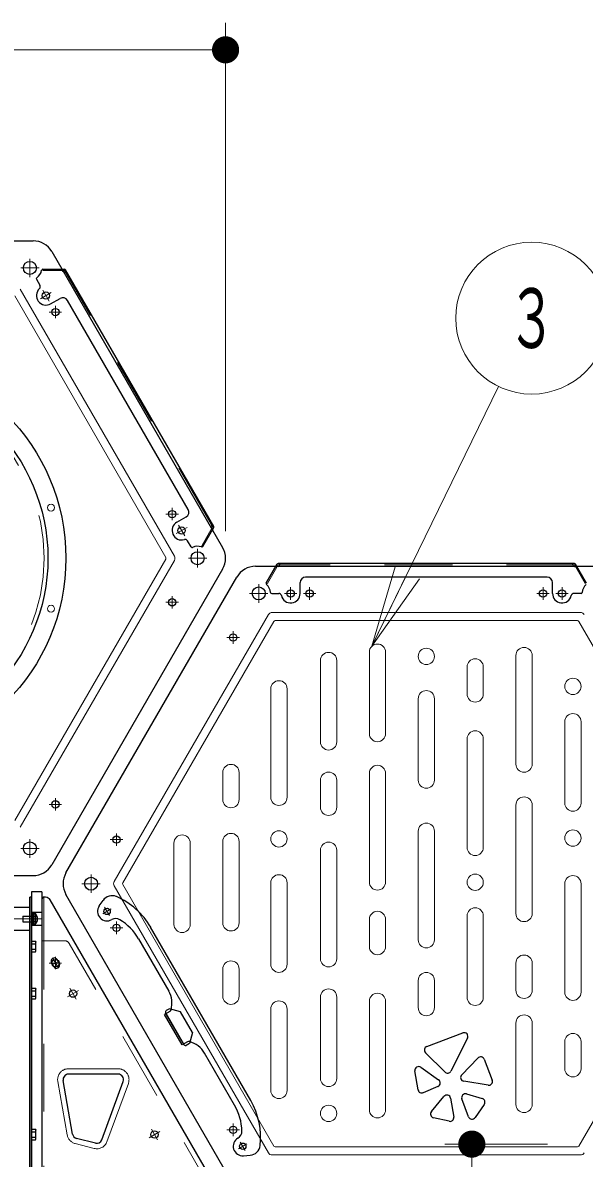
# Model space of a CAD drawing. Units: millimetres on the paper, scale 1:50. Extents: x -385 to 840, y 0 to 267.
# Drawn here: x 130.32 to 151.02, y 184.68 to 226.54 of the extents above; entities that cross this region are included whole.
import ezdxf
from ezdxf.enums import TextEntityAlignment as Align

# ---------------------------------------------------------------- set-up
doc = ezdxf.new("R2010")
doc.units = ezdxf.units.MM
doc.linetypes.add('USER1', pattern=[4.5, 2.5, -2])
doc.linetypes.add('USER2', pattern=[6, 3, -1, 1, -1])
doc.layers.add('1_50', color=7, linetype='Continuous', lineweight=25)
doc.styles.add('ＭＳ ゴシック', font='')
doc.styles.get('ＭＳ ゴシック').set_extended_font_data('MS Gothic')

# ---------------------------------------------------------------- blocks, each defined once
blk = doc.blocks.new('filled_dot')
at = {"color": 0, "linetype": 'Continuous', "lineweight": -2, "const_width": 1.25}
blk.add_lwpolyline([(-0.625, 0, 1), (0.625, 0, 1)], format="xyb", close=True, dxfattribs=at)

msp = doc.modelspace()

# ---------------------------------------------------------------- linework, layer by layer
at = {"layer": '1_50', "lineweight": 13}
for p, q in [((137.799, 207.804), (137.799, 226.544)), ((111.026, 225.544), (137.799, 225.544)), ((143.186, 203.564), (147.853, 213.138)), ((143.186, 203.564), (144.052, 206.48)), ((143.186, 203.564), (144.501, 206.261)), ((144.95, 206.042), (143.186, 203.564)), ((141.297, 200.033), (141.297, 203.033)), ((141.897, 200.033), (141.897, 203.033)), ((143.097, 200.34), (143.097, 203.34)), ((143.697, 200.34), (143.697, 203.34)), ((148.497, 199.216), (148.497, 203.216)), ((149.097, 199.216), (149.097, 203.216)), ((146.697, 201.797), (146.697, 202.797)), ((147.297, 201.797), (147.297, 202.797)), ((139.465, 197.989), (139.465, 201.989)), ((140.065, 197.989), (140.065, 201.989)), ((144.897, 198.623), (144.897, 201.623)), ((145.497, 198.623), (145.497, 201.623)), ((150.297, 197.778), (150.297, 200.778)), ((150.897, 197.778), (150.897, 200.778)), ((146.697, 196.142), (146.697, 200.142)), ((147.297, 196.142), (147.297, 200.142)), ((137.697, 197.904), (137.697, 198.904)), ((138.297, 197.904), (138.297, 198.904)), ((143.097, 194.869), (143.097, 198.869)), ((143.697, 194.869), (143.697, 198.869)), ((141.297, 197.62), (141.297, 198.62)), ((141.897, 197.62), (141.897, 198.62)), ((148.497, 193.705), (148.497, 197.705)), ((149.097, 193.705), (149.097, 197.705)), ((137.697, 193.361), (137.697, 196.361)), ((138.297, 193.361), (138.297, 196.361)), ((144.897, 192.74), (144.897, 196.74)), ((145.497, 192.74), (145.497, 196.74)), ((135.897, 193.304), (135.897, 196.304)), ((136.497, 193.304), (136.497, 196.304)), ((141.297, 192.038), (141.297, 196.038)), ((141.897, 192.038), (141.897, 196.038)), ((139.465, 191.837), (139.465, 194.837)), ((140.065, 191.837), (140.065, 194.837)), ((150.297, 190.804), (150.297, 194.804)), ((150.897, 190.804), (150.897, 194.804)), ((143.097, 192.487), (143.097, 193.487)), ((143.697, 192.487), (143.697, 193.487)), ((146.697, 190.617), (146.697, 193.617)), ((147.297, 190.617), (147.297, 193.617)), ((148.497, 190.876), (148.497, 191.876)), ((149.097, 190.876), (149.097, 191.876)), ((137.697, 190.657), (137.697, 191.657)), ((138.297, 190.657), (138.297, 191.657)), ((144.897, 190.236), (144.897, 191.236)), ((145.497, 190.236), (145.497, 191.236)), ((141.297, 187.626), (141.297, 190.626)), ((141.897, 187.626), (141.897, 190.626)), ((139.465, 187.183), (139.465, 190.183)), ((140.065, 187.183), (140.065, 190.183)), ((143.097, 186.469), (143.097, 190.469)), ((143.697, 186.469), (143.697, 190.469)), ((148.497, 186.669), (148.497, 189.669)), ((149.097, 186.669), (149.097, 189.669)), ((150.297, 187.984), (150.297, 188.984)), ((150.897, 187.984), (150.897, 188.984)), ((149.659, 185.204), (145.874, 185.204)), ((146.874, 167.104), (146.874, 185.204))]:
    msp.add_line(p, q, dxfattribs=at)
at = {"layer": '1_50', "color": 131}
for p, q in [((118.119, 218.504), (130.706, 218.504)), ((131.398, 218.104), (137.692, 207.204)), ((137.692, 206.404), (131.398, 195.504)), ((138.904, 206.504), (151.49, 206.504)), ((131.918, 195.204), (138.211, 206.104)), ((118.119, 195.104), (130.706, 195.104)), ((130.653, 194.504), (130.653, 171.104)), ((131.033, 194.504), (130.653, 194.504)), ((131.033, 194.504), (131.033, 171.104)), ((131.033, 194.244), (131.033, 171.364)), ((131.167, 194.304), (131.093, 194.304)), ((138.211, 183.504), (131.918, 194.404)), ((137.692, 183.204), (131.341, 194.204)), ((131.033, 193.744), (130.653, 193.744)), ((131.033, 193.264), (130.653, 193.264)), ((145.216, 188.805), (146.542, 189.302)), ((146.716, 189.107), (146.101, 187.899)), ((145.877, 187.864), (145.166, 188.575)), ((144.995, 188.038), (145.651, 187.575)), ((146.499, 187.759), (147.096, 188.377)), ((147.327, 188.331), (147.626, 187.563)), ((132.161, 185.576), (131.814, 187.548)), ((133.841, 187.783), (132.011, 187.783)), ((144.892, 187.207), (144.776, 187.901)), ((133.242, 185.363), (134.029, 187.514)), ((145.625, 187.332), (145.085, 187.101)), ((147.472, 187.374), (146.577, 187.524)), ((145.386, 186.405), (145.847, 186.961)), ((146.093, 186.895), (146.208, 186.204)), ((146.75, 186.215), (146.506, 186.87)), ((146.677, 187.053), (147.257, 186.885)), ((147.333, 186.671), (146.996, 186.185)), ((146.038, 186.045), (145.462, 186.179)), ((133.004, 185.238), (132.308, 185.417))]:
    msp.add_line(p, q, dxfattribs=at)
at = {"layer": '1_50', "linetype": 'USER2', "lineweight": 13}
for p, q in [((130.59, 217.844), (130.59, 217.164)), ((130.93, 217.504), (130.25, 217.504)), ((137.108, 206.804), (136.428, 206.804)), ((136.768, 207.144), (136.768, 206.464)), ((139.019, 205.844), (139.019, 205.164)), ((139.359, 205.504), (138.679, 205.504)), ((130.59, 196.444), (130.59, 195.764)), ((130.93, 196.104), (130.25, 196.104)), ((132.842, 195.144), (132.842, 194.464)), ((133.182, 194.804), (132.502, 194.804))]:
    msp.add_line(p, q, dxfattribs=at)
at = {"layer": '1_50', "color": 190}
for p, q in [((131.062, 217.454), (131.866, 217.454)), ((131.811, 217.378), (131.778, 217.434)), ((131.893, 217.356), (131.932, 217.379)), ((137.362, 207.974), (131.901, 217.434)), ((130.829, 217.09), (130.96, 216.864)), ((131.354, 216.181), (131.7, 216.381)), ((136.424, 208.6), (131.974, 216.308)), ((136.004, 208.127), (136.35, 208.327)), ((136.96, 207.238), (137.362, 207.934)), ((137.269, 207.924), (137.301, 207.868)), ((137.291, 208.006), (137.331, 208.029)), ((136.529, 207.218), (136.398, 207.444)), ((139.299, 205.888), (139.701, 206.584)), ((139.739, 206.498), (139.674, 206.498)), ((150.659, 206.604), (139.735, 206.604)), ((139.799, 206.558), (139.799, 206.604)), ((150.595, 206.558), (150.595, 206.604)), ((150.655, 206.498), (150.72, 206.498)), ((151.096, 205.888), (150.693, 206.584)), ((149.647, 206.104), (140.747, 206.104)), ((140.547, 205.504), (140.547, 205.904)), ((149.847, 205.504), (149.847, 205.904)), ((139.498, 205.504), (139.758, 205.504)), ((150.896, 205.504), (150.636, 205.504))]:
    msp.add_line(p, q, dxfattribs=at)
at = {"layer": '1_50', "color": 190, "linetype": 'USER1', "lineweight": 13}
for p, q in [((131.063, 217.408), (131.063, 217.454)), ((131.063, 217.408), (131.863, 217.408)), ((137.321, 207.954), (131.863, 217.408)), ((136.921, 207.261), (137.321, 207.954)), ((136.921, 207.261), (136.961, 207.238)), ((139.339, 205.865), (139.739, 206.558)), ((150.655, 206.558), (139.739, 206.558)), ((151.055, 205.865), (150.655, 206.558)), ((139.339, 205.865), (139.299, 205.888))]:
    msp.add_line(p, q, dxfattribs=at)
at = {"layer": '1_50', "color": 131, "lineweight": 13}
for p, q in [((130.03, 216.474), (135.596, 206.834)), ((130.232, 216.724), (135.913, 206.884)), ((135.596, 206.774), (130.03, 197.134)), ((135.913, 206.724), (130.232, 196.884)), ((133.696, 194.884), (139.377, 204.724)), ((139.516, 204.804), (150.878, 204.804)), ((134.014, 194.834), (139.579, 204.474)), ((139.631, 204.504), (150.763, 204.504)), ((150.815, 204.474), (156.38, 194.834)), ((139.377, 184.884), (133.696, 194.724)), ((139.579, 185.134), (134.014, 194.774)), ((156.38, 194.774), (150.815, 185.134)), ((150.763, 185.104), (139.631, 185.104)), ((150.878, 184.804), (139.516, 184.804))]:
    msp.add_line(p, q, dxfattribs=at)
at = {"layer": '1_50', "color": 2, "linetype": 'USER2', "lineweight": 13}
for p, q in [((131.378, 216.599), (130.98, 216.369)), ((131.064, 216.684), (131.294, 216.285)), ((131.529, 216.108), (131.529, 215.648)), ((131.299, 215.878), (131.759, 215.878)), ((135.829, 208.66), (135.829, 208.2)), ((135.599, 208.43), (136.059, 208.43)), ((136.378, 207.939), (135.98, 207.709)), ((136.064, 208.023), (136.294, 207.625)), ((140.197, 205.734), (140.197, 205.274)), ((140.897, 205.734), (140.897, 205.274)), ((149.497, 205.734), (149.497, 205.274)), ((150.197, 205.734), (150.197, 205.274)), ((135.599, 205.178), (136.059, 205.178)), ((135.829, 204.948), (135.829, 205.408)), ((139.967, 205.504), (140.427, 205.504)), ((141.127, 205.504), (140.667, 205.504)), ((149.727, 205.504), (149.267, 205.504)), ((149.967, 205.504), (150.427, 205.504)), ((138.311, 203.878), (137.851, 203.878)), ((138.081, 204.108), (138.081, 203.648)), ((131.299, 197.73), (131.759, 197.73)), ((131.529, 197.5), (131.529, 197.96)), ((134.011, 196.43), (133.551, 196.43)), ((133.781, 196.66), (133.781, 196.2)), ((133.781, 192.948), (133.781, 193.408)), ((134.011, 193.178), (133.551, 193.178)), ((131.299, 191.878), (131.759, 191.878)), ((131.529, 192.108), (131.529, 191.648)), ((132.294, 190.553), (132.064, 190.951)), ((131.98, 190.637), (132.378, 190.867)), ((138.081, 185.5), (138.081, 185.96)), ((134.98, 185.441), (135.378, 185.671)), ((135.294, 185.357), (135.064, 185.755)), ((138.311, 185.73), (137.851, 185.73))]:
    msp.add_line(p, q, dxfattribs=at)
at = {"layer": '1_50', "color": 4}
for p, q in [((130.653, 194.304), (130.589, 194.304)), ((130.589, 171.304), (130.589, 194.304)), ((130.653, 171.304), (130.653, 194.304)), ((130.589, 193.931), (118.237, 193.931)), ((130.589, 193.077), (130.589, 193.931)), ((130.333, 193.604), (130.333, 193.404)), ((130.333, 193.604), (130.733, 193.604)), ((130.333, 193.404), (130.733, 193.404)), ((130.653, 193.714), (130.653, 193.294)), ((130.653, 193.714), (130.683, 193.714)), ((130.683, 193.714), (130.683, 193.294)), ((130.683, 193.32), (130.683, 193.688)), ((130.733, 193.688), (130.683, 193.688)), ((130.733, 193.518), (130.683, 193.504)), ((130.733, 193.504), (130.683, 193.491)), ((130.733, 193.32), (130.733, 193.688)), ((130.733, 193.684), (130.733, 193.324)), ((130.733, 193.684), (130.753, 193.684)), ((130.853, 193.584), (130.853, 193.424)), ((130.589, 193.077), (118.237, 193.077)), ((130.683, 193.294), (130.653, 193.294)), ((130.733, 193.32), (130.683, 193.32)), ((130.733, 193.324), (130.753, 193.324))]:
    msp.add_line(p, q, dxfattribs=at)
at = {"layer": '1_50', "color": 4, "linetype": 'USER1', "lineweight": 13}
for p, q in [((131.033, 194.304), (131.033, 171.304)), ((131.097, 194.304), (131.033, 194.304)), ((131.097, 194.304), (131.097, 192.704)), ((131.86, 192.704), (131.033, 192.704)), ((131.097, 172.904), (131.097, 192.704)), ((137.518, 183.104), (132.034, 192.604)), ((133.841, 187.983), (132.011, 187.983)), ((131.964, 185.542), (131.617, 187.513)), ((133.429, 185.294), (134.217, 187.445)), ((132.954, 185.044), (132.258, 185.224))]:
    msp.add_line(p, q, dxfattribs=at)
at = {"layer": '1_50', "color": 70}
for p, q in [((133.142, 193.983), (133.284, 194.189)), ((138.728, 186.81), (135.039, 193.199)), ((134.594, 192.769), (135.703, 190.848)), ((131.465, 191.749), (131.385, 191.887)), ((131.673, 191.869), (131.593, 192.007)), ((135.745, 190.097), (135.55, 189.985)), ((136.2, 188.859), (135.55, 189.985)), ((136.256, 188.891), (135.606, 190.017)), ((136.395, 188.972), (136.2, 188.859)), ((138.133, 186.639), (137.024, 188.56)), ((138.458, 184.775), (138.708, 184.795))]:
    msp.add_line(p, q, dxfattribs=at)
at = {"layer": '1_50', "color": 190, "linetype": 'USER2', "lineweight": 13}
for p, q in [((133.587, 193.874), (133.275, 193.694)), ((133.521, 193.628), (133.341, 193.94)), ((138.587, 185.214), (138.275, 185.034)), ((138.341, 185.28), (138.521, 184.968))]:
    msp.add_line(p, q, dxfattribs=at)
at = {"layer": '1_50', "color": 4, "linetype": 'USER2', "lineweight": 13}
for p, q in [((131.033, 193.504), (117.793, 193.504)), ((130.653, 193.504), (130.38, 193.504))]:
    msp.add_line(p, q, dxfattribs=at)
at = {"layer": '1_50'}
for p, q in [((130.653, 193.701), (130.794, 193.701)), ((130.653, 193.701), (130.653, 193.308)), ((130.653, 193.602), (130.794, 193.602)), ((130.653, 193.406), (130.794, 193.406)), ((130.794, 193.701), (130.813, 193.669)), ((130.813, 193.339), (130.813, 193.669)), ((130.653, 193.308), (130.794, 193.308)), ((130.794, 193.308), (130.813, 193.339)), ((130.653, 192.681), (130.794, 192.681)), ((130.653, 192.681), (130.653, 192.288)), ((130.653, 192.582), (130.794, 192.582)), ((130.794, 192.681), (130.813, 192.649)), ((130.813, 192.319), (130.813, 192.649)), ((130.653, 192.386), (130.794, 192.386)), ((130.653, 192.288), (130.794, 192.288)), ((130.794, 192.288), (130.813, 192.319)), ((130.653, 190.949), (130.794, 190.949)), ((130.653, 190.949), (130.653, 190.556)), ((130.794, 190.949), (130.813, 190.917)), ((130.813, 190.587), (130.813, 190.917)), ((130.653, 190.85), (130.794, 190.85)), ((130.653, 190.654), (130.794, 190.654)), ((130.653, 190.556), (130.794, 190.556)), ((130.794, 190.556), (130.813, 190.587)), ((130.653, 185.752), (130.794, 185.752)), ((130.653, 185.752), (130.653, 185.36)), ((130.653, 185.654), (130.794, 185.654)), ((130.653, 185.458), (130.794, 185.458)), ((130.794, 185.752), (130.813, 185.721)), ((130.813, 185.391), (130.813, 185.721)), ((130.653, 185.36), (130.794, 185.36)), ((130.794, 185.36), (130.813, 185.391))]:
    msp.add_line(p, q, dxfattribs=at)
at = {"layer": '1_50', "color": 131, "linetype": 'USER2', "lineweight": 13}
msp.add_line((131.033, 193.504), (130.653, 193.504), dxfattribs=at)
at = {"layer": '1_50', "color": 70, "linetype": 'USER2', "lineweight": 13}
for p, q in [((131.399, 191.803), (131.659, 191.953)), ((131.639, 191.687), (131.419, 192.069))]:
    msp.add_line(p, q, dxfattribs=at)
at = {"layer": '1_50', "color": 40}
for p, q in [((135.734, 190.195), (135.613, 190.125)), ((136.144, 190.085), (135.734, 190.195)), ((136.584, 189.323), (136.144, 190.085)), ((136.271, 188.865), (135.591, 190.043)), ((136.584, 189.323), (136.474, 188.913)), ((136.474, 188.913), (136.353, 188.843))]:
    msp.add_line(p, q, dxfattribs=at)
at = {"layer": '1_50', "lineweight": 13}
msp.add_circle((149.08, 215.654), 2.8, dxfattribs=at)
at = {"layer": '1_50', "color": 131}
for centre in [(130.59, 217.504), (136.768, 206.804), (139.019, 205.504), (130.59, 196.104), (132.842, 194.804)]:
    msp.add_circle(centre, 0.24, dxfattribs=at)
at = {"layer": '1_50', "color": 2}
for centre in [(131.179, 216.484), (131.529, 215.878), (135.829, 208.43), (136.179, 207.824), (140.197, 205.504), (140.897, 205.504), (149.497, 205.504), (150.197, 205.504), (135.829, 205.178), (138.081, 203.878), (131.529, 197.73), (133.781, 196.43), (133.781, 193.178), (131.529, 191.878), (132.179, 190.752), (135.179, 185.556), (138.081, 185.73)]:
    msp.add_circle(centre, 0.135, dxfattribs=at)
at = {"layer": '1_50', "color": 4}
for radius in [7.5, 6.84]:
    msp.add_circle((124.413, 206.804), radius, dxfattribs=at)
at = {"layer": '1_50', "color": 4, "linetype": 'USER1', "lineweight": 13}
msp.add_circle((124.413, 206.804), 6.7, dxfattribs=at)
at = {"layer": '1_50', "color": 4, "lineweight": 13}
for centre in [(131.367, 208.668), (131.367, 204.941)]:
    msp.add_circle(centre, 0.13, dxfattribs=at)
at = {"layer": '1_50', "color": 131, "lineweight": 13}
for centre in [(145.197, 203.185), (150.597, 202.078), (139.765, 196.456), (150.597, 196.487), (146.997, 194.859), (141.597, 186.338)]:
    msp.add_circle(centre, 0.3, dxfattribs=at)
at = {"layer": '1_50', "color": 190}
for centre in [(133.431, 193.784), (138.431, 185.124)]:
    msp.add_circle(centre, 0.12, dxfattribs=at)
at = {"layer": '1_50', "color": 131}
for centre, radius, start, end in [((130.706, 217.704), 0.8, 30, 90), ((136.999, 206.804), 0.8, 330, 30), ((138.904, 205.704), 0.8, 90, 150), ((130.706, 195.904), 0.8, 270, 330), ((132.611, 194.804), 0.8, 150, 210), ((131.093, 194.244), 0.06, 90, 180), ((131.167, 194.104), 0.2, 30, 90), ((146.592, 189.171), 0.14, 332.9873, 110.556), ((145.265, 188.674), 0.14, 110.556, 225), ((147.197, 188.28), 0.14, 21.2505, 136.0051), ((144.914, 187.924), 0.14, 54.7824, 189.4623), ((132.011, 187.583), 0.2, 90, 189.9721), ((133.841, 187.583), 0.2, 339.8945, 90), ((145.57, 187.461), 0.14, 293.1986, 54.7824), ((145.976, 187.963), 0.14, 225, 332.9873), ((146.6, 187.662), 0.14, 136.0051, 260.5377), ((147.495, 187.512), 0.14, 260.5377, 21.2505), ((145.03, 187.23), 0.14, 189.4623, 293.1986), ((145.955, 186.872), 0.14, 9.4623, 140.3893), ((146.638, 186.919), 0.14, 73.8108, 200.3764), ((147.218, 186.751), 0.14, 325.3048, 73.8108), ((145.494, 186.315), 0.14, 140.3893, 256.866), ((146.07, 186.181), 0.14, 256.866, 9.4623), ((146.881, 186.264), 0.14, 200.3764, 325.3048), ((132.358, 185.611), 0.2, 189.9721, 255.5617), ((133.054, 185.432), 0.2, 255.5617, 339.8945)]:
    msp.add_arc(centre, radius, start, end, dxfattribs=at)
at = {"layer": '1_50', "color": 190}
for centre, radius, start, end in [((130.59, 217.504), 0.44, 304.7802, 349.1931), ((131.062, 217.414), 0.04, 90, 169.1931), ((131.744, 217.414), 0.04, 30, 90), ((131.863, 217.408), 0.06, 210, 300), ((131.866, 217.414), 0.04, 30, 90), ((130.864, 217.11), 0.04, 124.7802, 210), ((130.873, 216.814), 0.1, 312.8396, 30), ((131.179, 216.484), 0.35, 132.8396, 300), ((131.8, 216.208), 0.2, 30, 120), ((136.25, 208.5), 0.2, 300, 30), ((136.179, 207.824), 0.35, 120, 287.1604), ((137.321, 207.954), 0.06, 120, 210), ((137.267, 207.848), 0.04, 330, 30), ((137.328, 207.954), 0.04, 330, 30), ((136.312, 207.394), 0.1, 30, 107.1604), ((136.563, 207.238), 0.04, 210, 295.2198), ((136.768, 206.804), 0.44, 70.8069, 115.2198), ((136.926, 207.258), 0.04, 250.8069, 330), ((139.674, 206.458), 0.04, 90, 150), ((139.735, 206.564), 0.04, 90, 150), ((139.739, 206.558), 0.06, 270, 0), ((150.655, 206.558), 0.06, 180, 270), ((150.659, 206.564), 0.04, 30, 90), ((150.72, 206.458), 0.04, 30, 90), ((140.747, 205.904), 0.2, 90, 180), ((149.647, 205.904), 0.2, 0, 90), ((139.333, 205.868), 0.04, 150, 229.1931), ((139.019, 205.504), 0.44, 4.7802, 49.1931), ((151.375, 205.504), 0.44, 130.8069, 175.2198), ((139.498, 205.544), 0.04, 184.7802, 270), ((139.758, 205.404), 0.1, 12.8396, 90), ((140.197, 205.504), 0.35, 192.8396, 0), ((150.197, 205.504), 0.35, 180, 347.1604), ((150.636, 205.404), 0.1, 90, 167.1604), ((150.896, 205.544), 0.04, 270, 355.2198)]:
    msp.add_arc(centre, radius, start, end, dxfattribs=at)
at = {"layer": '1_50', "color": 131, "lineweight": 13}
for centre, radius, start, end in [((135.544, 206.804), 0.06, 330, 30), ((135.775, 206.804), 0.16, 330, 30), ((139.516, 204.644), 0.16, 90, 150), ((150.878, 204.644), 0.16, 30, 90), ((139.631, 204.444), 0.06, 90, 150), ((150.763, 204.444), 0.06, 30, 90), ((133.835, 194.804), 0.16, 150, 210), ((134.066, 194.804), 0.06, 150, 210), ((139.631, 185.164), 0.06, 210, 270), ((150.763, 185.164), 0.06, 270, 330), ((139.516, 184.964), 0.16, 210, 270), ((150.878, 184.964), 0.16, 270, 330)]:
    msp.add_arc(centre, radius, start, end, dxfattribs=at)
at = {"layer": '1_50', "lineweight": 13}
for centre, start, end in [((143.397, 203.34), 0, 180), ((148.797, 203.216), 0, 180), ((141.597, 203.033), 0, 180), ((146.997, 202.797), 0, 180), ((139.765, 201.989), 0, 180), ((145.197, 201.623), 0, 180), ((146.997, 201.797), 180, 0), ((150.597, 200.778), 0, 180), ((143.397, 200.34), 180, 0), ((146.997, 200.142), 0, 180), ((141.597, 200.033), 180, 0), ((137.997, 198.904), 0, 180), ((141.597, 198.62), 0, 180), ((143.397, 198.869), 0, 180), ((148.797, 199.216), 180, 0), ((145.197, 198.623), 180, 0), ((137.997, 197.904), 180, 0), ((139.765, 197.989), 180, 0), ((141.597, 197.62), 180, 0), ((148.797, 197.705), 0, 180), ((150.597, 197.778), 180, 0), ((145.197, 196.74), 0, 180), ((136.197, 196.304), 0, 180), ((137.997, 196.361), 0, 180), ((141.597, 196.038), 0, 180), ((146.997, 196.142), 180, 0), ((139.765, 194.837), 0, 180), ((150.597, 194.804), 0, 180), ((143.397, 194.869), 180, 0), ((146.997, 193.617), 0, 180), ((143.397, 193.487), 0, 180), ((148.797, 193.705), 180, 0), ((136.197, 193.304), 180, 0), ((137.997, 193.361), 180, 0), ((145.197, 192.74), 180, 0), ((143.397, 192.487), 180, 0), ((148.797, 191.876), 0, 180), ((137.997, 191.657), 0, 180), ((139.765, 191.837), 180, 0), ((141.597, 192.038), 180, 0), ((145.197, 191.236), 0, 180), ((141.597, 190.626), 0, 180), ((137.997, 190.657), 180, 0), ((139.765, 190.183), 0, 180), ((143.397, 190.469), 0, 180), ((146.997, 190.617), 180, 0), ((148.797, 190.876), 180, 0), ((150.597, 190.804), 180, 0), ((145.197, 190.236), 180, 0), ((148.797, 189.669), 0, 180), ((150.597, 188.984), 0, 180), ((150.597, 187.984), 180, 0), ((141.597, 187.626), 180, 0), ((139.765, 187.183), 180, 0), ((143.397, 186.469), 180, 0), ((148.797, 186.669), 180, 0)]:
    msp.add_arc(centre, 0.3, start, end, dxfattribs=at)
at = {"layer": '1_50', "color": 70}
for centre, radius, start, end in [((133.614, 193.962), 0.4, 66.4445, 145.4509), ((132.69, 191.842), 2.713, 30, 66.4445), ((133.431, 193.784), 0.35, 145.4509, 300), ((133.751, 193.23), 0.29, 58.6944, 120), ((132.862, 191.769), 2, 30, 58.6944), ((131.489, 191.947), 0.12, 30, 210), ((131.569, 191.809), 0.12, 210, 30), ((134.924, 190.398), 0.9, 344.4775, 30), ((135.695, 190.184), 0.1, 300, 344.4775), ((136.445, 188.885), 0.1, 75.5225, 120), ((136.245, 188.11), 0.9, 30, 75.5225), ((136.378, 185.453), 2.713, 353.5555, 30), ((136.401, 185.639), 2, 1.3056, 30), ((138.111, 185.678), 0.29, 300, 1.3056), ((138.431, 185.124), 0.35, 120, 274.5491), ((138.676, 185.194), 0.4, 274.5491, 353.5555)]:
    msp.add_arc(centre, radius, start, end, dxfattribs=at)
at = {"layer": '1_50', "color": 4}
for centre, start, end in [((130.753, 193.584), 0, 90), ((130.753, 193.424), 270, 0)]:
    msp.add_arc(centre, 0.1, start, end, dxfattribs=at)
at = {"layer": '1_50'}
for centre, radius, start, end in [((130.723, 193.651), 0.0869, 325.6159, 34.3841), ((130.485, 193.504), 0.325, 342.4121, 17.5879), ((130.723, 193.357), 0.0869, 325.6159, 34.3841), ((130.723, 192.632), 0.0869, 325.6159, 34.3841), ((130.485, 192.484), 0.325, 342.4121, 17.5879), ((130.723, 192.337), 0.0869, 325.6159, 34.3841), ((130.723, 190.9), 0.0869, 325.6159, 34.3841), ((130.485, 190.752), 0.325, 342.4121, 17.5879), ((130.723, 190.605), 0.0869, 325.6159, 34.3841), ((130.723, 185.703), 0.0869, 325.6159, 34.3841), ((130.485, 185.556), 0.325, 342.4121, 17.5879), ((130.723, 185.409), 0.0869, 325.6159, 34.3841)]:
    msp.add_arc(centre, radius, start, end, dxfattribs=at)
at = {"layer": '1_50', "color": 4, "linetype": 'USER1', "lineweight": 13}
for centre, radius, start, end in [((131.86, 192.504), 0.2, 30, 90), ((132.011, 187.583), 0.4, 90, 189.9721), ((133.841, 187.583), 0.4, 339.8945, 90), ((132.358, 185.611), 0.4, 189.9721, 255.5617), ((133.054, 185.432), 0.4, 255.5617, 339.8945)]:
    msp.add_arc(centre, radius, start, end, dxfattribs=at)
at = {"layer": '1_50', "color": 40}
for centre, start, end in [((135.643, 190.073), 120, 210), ((136.323, 188.895), 210, 300)]:
    msp.add_arc(centre, 0.06, start, end, dxfattribs=at)

# ---------------------------------------------------------------- block references
at = {"layer": '1_50', "lineweight": 13, "xscale": 0.4, "yscale": 0.4}
for p, rotation in [((137.799, 225.544), 180), ((146.874, 185.204), 270)]:
    msp.add_blockref('filled_dot', p, dxfattribs=dict(at, rotation=rotation))

# ---------------------------------------------------------------- texts
at = {"layer": '1_50', "style": 'ＭＳ ゴシック', "width": 0.6}
msp.add_text('３', height=2.199, dxfattribs=at).set_placement((149.08, 215.654), align=Align.MIDDLE_CENTER)

doc.saveas('drawing.dxf')
